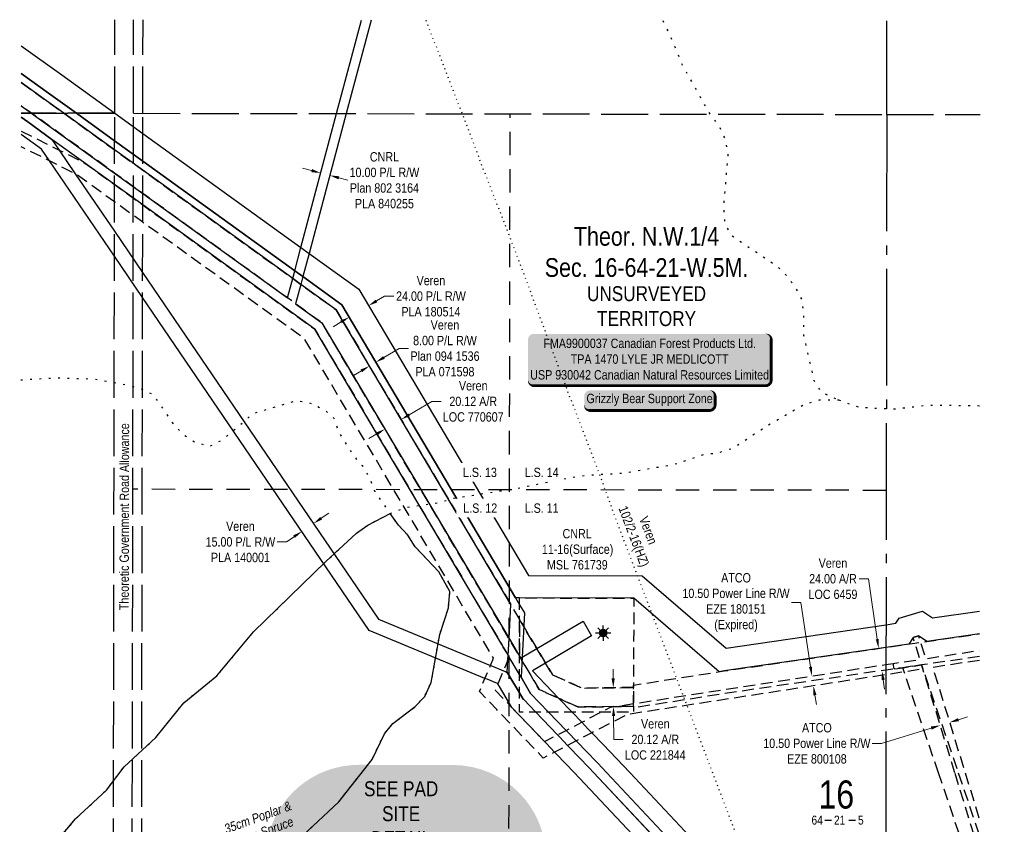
# Model space of a CAD drawing. Extents: x 487952 to 501475, y 6030928 to 6046516.
# Drawn here: x 491701 to 492761, y 6043436 to 6044298 of the extents above; entities that cross this region are included whole.
import ezdxf
from ezdxf.enums import TextEntityAlignment as Align

# ---------------------------------------------------------------- set-up
doc = ezdxf.new("R2010")
doc.units = 0
doc.header["$LTSCALE"] = 5
doc.header["$PDSIZE"] = 0.5
for name, pattern in [('foc-ACCESSROAD', [3.75, 2.5, -1.25]), ('foc-DOT', [1, 0.2, -0.8]), ('foc-FLOWLINE', [3.75, 2.5, -1.25]), ('foc-LSD', [8, 5, -3]), ('foc-QUARTERLINE', [33, 25, -3, 2, -3]), ('foc-UNSURVEYED', [12.5, 10, -2.5]), ('foc-WHEELTRACKS', [2, 0.4, -1.6])]:
    doc.linetypes.add(name, pattern=pattern)
doc.layers.get('Defpoints').update_dxf_attribs({"color": 9})
for name, color, linetype in [('10', 1, 'Continuous'), ('9', 3, 'Continuous'), ('AS-DRILL', 8, 'foc-DOT'), ('AS-DRILL-T', 8, 'Continuous'), ('AS-WILDLIFE-BLOCK', 131, 'Continuous'), ('C-AR', 13, 'foc-ACCESSROAD'), ('C-RW', 13, 'Continuous'), ('C-SYMBOL', 7, 'Continuous'), ('F-AR', 190, 'foc-ACCESSROAD'), ('F-EZE', 190, 'foc-FLOWLINE'), ('F-RW', 190, 'Continuous'), ('F-WS', 190, 'foc-ACCESSROAD'), ('F-WS-S', 8, 'Continuous'), ('L-DETAIL-T', 3, 'Continuous'), ('L-QSEC', 8, 'foc-QUARTERLINE'), ('L-ROAD-T', 7, 'Continuous'), ('L-SECLBL', 7, 'Continuous'), ('L-SECTION-LSD', 7, 'foc-LSD'), ('L-UNS-T', 3, 'Continuous'), ('L-USEC', 7, 'foc-UNSURVEYED'), ('P-BUFFER-H 30m', 51, 'Continuous'), ('T-BUSH-T', 110, 'Continuous'), ('T-WATER-P3', 160, 'foc-WHEELTRACKS')]:
    doc.layers.add(name, color=color, linetype=linetype)
for name, color, linetype, lineweight in [('C-AR-T', 13, 'Continuous', 9), ('C-RW-T', 13, 'Continuous', 9), ('F-EZE-T', 190, 'Continuous', 9), ('F-RW-T', 190, 'Continuous', 9), ('F-WS-T', 190, 'Continuous', 9)]:
    doc.layers.add(name, color=color, linetype=linetype, lineweight=lineweight)
doc.styles.add('100L', font='ARIALN.TTF', dxfattribs={"height": 11})
doc.styles.add('175L', font='ARIALN.TTF', dxfattribs={"height": 20})
doc.styles.add('80', font='ARIALN.TTF', dxfattribs={"height": 10})
doc.styles.add('80CG', font='ARIALN.TTF', dxfattribs={"height": 10})
doc.styles.add('80L', font='ARIALN.TTF', dxfattribs={"height": 40})
doc.styles.add('foc-LtypeFont', font='ARIALN.TTF', dxfattribs={"height": 7.35})
doc.styles.add('SIMPLEX', font='ARIALN.TTF')
doc.linetypes.add('foc-TOPO-flowdirection-NOLINE', pattern='A,0,[">",foc-LtypeFont,S=0.3,R=0,X=0,Y=-0.945],-20,[">",foc-LtypeFont,S=0.3,R=0,X=0,Y=-0.945],0', length=20)
doc.dimstyles.new('Compass 5 000', dxfattribs={"dimscale": 5, "dimtxt": 9, "dimasz": 2, "dimexe": 0.2, "dimexo": 0.0625, "dimgap": 0.5, "dimtad": 0, "dimtih": 1, "dimtoh": 1, "dimzin": 0, "dimdsep": 46, "dimtxsty": '80CG', "dimcen": 0.1, "dimse1": 1, "dimse2": 1, "dimclrd": 256, "dimclrt": 256, "dimaunit": 1, "dimadec": 4, "dimazin": 0, "dimtfac": 0.06, "dimtofl": 0, "dimtmove": 0, "dimatfit": 1, "dimfxl": 0.2, "dimtolj": 1, "dimtzin": 0, "dimlwd": -1, "dimarcsym": 0})

# ---------------------------------------------------------------- blocks, each defined once
blk = doc.blocks.new('L-SECLBL')
at = {"layer": '9', "color": 7}
for p, q in [((-5.1, -27.8), (-12.3, -27.8)), ((20.7, -27.8), (13.5, -27.8))]:
    blk.add_line(p, q, dxfattribs=at)
at = {"layer": '10', "color": 2, "style": 'SIMPLEX'}
blk.add_attdef('SEC', text='', height=30, dxfattribs=at).set_placement((0, 0), align=Align.MIDDLE)
at = {"layer": '10', "color": 5, "style": '80L'}
blk.add_attdef('TWP', text='', height=9.5, dxfattribs=at).set_placement((-14.4, -27.4), align=Align.MIDDLE_RIGHT)
blk.add_attdef('RGE', text='', height=9.5, dxfattribs=at).set_placement((3.6, -27.4), align=Align.MIDDLE_CENTER)
blk.add_attdef('MER', text='', height=9.5, dxfattribs=at).set_placement((23.2, -27.4), align=Align.MIDDLE_LEFT)
blk = doc.blocks.new('*D465')
at = {"layer": 'C-RW-T', "transparency": 16777216}
for p, q in [((492081.9, 6043997.5), (492090.5, 6044002.6)), ((492090.5, 6044002.6), (492100.5, 6044002.6)), ((492044.1, 6043975.1), (492035.5, 6043970))]:
    blk.add_line(p, q, dxfattribs=at)
for points in [[(492081.1, 6043998.9), (492082.8, 6043996), (492073.3, 6043992.4)], [(492043.2, 6043976.5), (492044.9, 6043973.6), (492052.7, 6043980.2)]]:
    blk.add_solid(points, dxfattribs=at)
at = {"layer": 'Defpoints', "color": 0, "transparency": 16777216}
for p in [(492073.3, 6043992.4), (492092.3, 6043960.4), (492071.7, 6043948.1)]:
    blk.add_point(p, dxfattribs=at)
at = {"layer": 'C-RW-T', "transparency": 16777216, "insert": (492140.1, 6044002.6), "char_height": 10, "attachment_point": 5, "style": '80CG'}
blk.add_mtext('\\A1;Veren\\P24.00 P/L R/W\\PPLA 180514', dxfattribs=at)
blk = doc.blocks.new('*D466')
at = {"layer": 'C-RW-T', "transparency": 16777216}
for p, q in [((492089.9, 6043937.1), (492106.3, 6043946.8)), ((492106.3, 6043946.8), (492116.3, 6043946.8)), ((492065.8, 6043922.8), (492057.2, 6043917.7))]:
    blk.add_line(p, q, dxfattribs=at)
for points in [[(492089, 6043938.5), (492090.7, 6043935.6), (492081.2, 6043932)], [(492064.9, 6043924.2), (492066.6, 6043921.4), (492074.4, 6043927.9)]]:
    blk.add_solid(points, dxfattribs=at)
at = {"layer": 'Defpoints', "color": 0, "transparency": 16777216}
for p in [(492081.2, 6043932), (492112.2, 6043864), (492119.1, 6043868.1)]:
    blk.add_point(p, dxfattribs=at)
at = {"layer": 'C-RW-T', "transparency": 16777216, "insert": (492155.1, 6043946.8), "char_height": 10, "attachment_point": 5, "style": '80CG'}
blk.add_mtext('\\A1;Veren\\P8.00 P/L R/W\\PPlan 094 1536\\PPLA 071598', dxfattribs=at)
blk = doc.blocks.new('*D467')
at = {"layer": 'C-AR-T', "transparency": 16777216}
for p, q in [((492116.9, 6043875.8), (492141, 6043890.1)), ((492141, 6043890.1), (492151, 6043890.1)), ((492082.3, 6043855.4), (492073.7, 6043850.3))]:
    blk.add_line(p, q, dxfattribs=at)
for points in [[(492116, 6043877.3), (492117.7, 6043874.4), (492108.3, 6043870.7)], [(492081.5, 6043856.8), (492083.2, 6043853.9), (492090.9, 6043860.5)]]:
    blk.add_solid(points, dxfattribs=at)
at = {"layer": 'Defpoints', "color": 0, "transparency": 16777216}
for p in [(492108.3, 6043870.7), (492132.6, 6043829.7), (492115.2, 6043819.4)]:
    blk.add_point(p, dxfattribs=at)
at = {"layer": 'C-AR-T', "transparency": 16777216, "insert": (492185.3, 6043890.1), "char_height": 10, "attachment_point": 5, "style": '80CG'}
blk.add_mtext('\\A1;Veren\\P20.12 A/R\\PLOC 770607', dxfattribs=at)
blk = doc.blocks.new('*D468')
at = {"layer": 'C-RW-T', "transparency": 16777216}
for p, q in [((492022.8, 6043765.1), (492031, 6043770.7)), ((491993.8, 6043745.4), (491985.6, 6043739.8)), ((491985.6, 6043739.8), (491975.6, 6043739.8))]:
    blk.add_line(p, q, dxfattribs=at)
for points in [[(492021.8, 6043766.5), (492023.7, 6043763.7), (492014.5, 6043759.5)], [(491992.9, 6043746.8), (491994.8, 6043744.1), (492002.1, 6043751.1)]]:
    blk.add_solid(points, dxfattribs=at)
at = {"layer": 'Defpoints', "color": 0, "transparency": 16777216}
for p in [(492014.1, 6043760.2), (492001.7, 6043751.7), (492002.1, 6043751.1)]:
    blk.add_point(p, dxfattribs=at)
at = {"layer": 'C-RW-T', "transparency": 16777216, "insert": (491936.5, 6043739.8), "char_height": 10, "attachment_point": 5, "style": '80CG'}
blk.add_mtext('\\A1;Veren\\P15.00 P/L R/W\\PPLA 140001 ', dxfattribs=at)
blk = doc.blocks.new('*D469')
at = {"layer": 'Defpoints', "color": 0, "transparency": 16777216}
for p in [(492024.2, 6044141.4), (492033.9, 6044138.9), (492032, 6044131.8)]:
    blk.add_point(p, dxfattribs=at)
at = {"layer": 'F-RW-T', "transparency": 16777216}
for p, q in [((492012.6, 6044136.9), (492003, 6044139.5)), ((492041.7, 6044129.2), (492051.3, 6044126.6))]:
    blk.add_line(p, q, dxfattribs=at)
for points in [[(492013.1, 6044138.5), (492012.2, 6044135.3), (492022.3, 6044134.3)], [(492042.1, 6044130.8), (492041.2, 6044127.6), (492032, 6044131.8)]]:
    blk.add_solid(points, dxfattribs=at)
at = {"layer": 'F-RW-T', "transparency": 16777216, "insert": (492090.4, 6044126.6), "char_height": 10, "attachment_point": 5, "style": '80CG'}
blk.add_mtext('\\A1;CNRL\\P10.00 P/L R/W\\PPlan 802 3164\\PPLA 840255', dxfattribs=at)
blk = doc.blocks.new('*D470')
at = {"layer": 'Defpoints', "color": 0, "transparency": 16777216}
for p in [(492481.7, 6043586.3), (492549, 6043585.9), (492483.4, 6043575.7)]:
    blk.add_point(p, dxfattribs=at)
at = {"layer": 'F-EZE-T', "transparency": 16777216}
for p, q in [((492535.3, 6043675), (492525.3, 6043675)), ((492545.9, 6043606.3), (492535.3, 6043675)), ((492550.5, 6043576), (492552.1, 6043566.1))]:
    blk.add_line(p, q, dxfattribs=at)
for points in [[(492547.5, 6043606.5), (492544.2, 6043606), (492547.4, 6043596.4)], [(492552.2, 6043576.2), (492548.9, 6043575.7), (492549, 6043585.9)]]:
    blk.add_solid(points, dxfattribs=at)
at = {"layer": 'F-EZE-T', "transparency": 16777216, "insert": (492466.2, 6043675), "char_height": 10, "attachment_point": 5, "style": '80CG'}
blk.add_mtext('\\A1;ATCO\\P10.50 Power Line R/W\\PEZE 180151\\P(Expired)', dxfattribs=at)
blk = doc.blocks.new('*D471')
at = {"layer": 'C-AR-T', "transparency": 16777216}
for p, q in [((492607.8, 6043700.4), (492597.8, 6043700.4)), ((492617.2, 6043635.8), (492607.8, 6043700.4)), ((492623.5, 6043592.2), (492625, 6043582.3))]:
    blk.add_line(p, q, dxfattribs=at)
for points in [[(492618.8, 6043636.1), (492615.5, 6043635.6), (492618.6, 6043625.9)], [(492625.2, 6043592.5), (492621.9, 6043592), (492622.1, 6043602.1)]]:
    blk.add_solid(points, dxfattribs=at)
at = {"layer": 'Defpoints', "color": 0, "transparency": 16777216}
for p in [(492597.2, 6043622.8), (492618.6, 6043625.9), (492600.7, 6043599)]:
    blk.add_point(p, dxfattribs=at)
at = {"layer": 'C-AR-T', "transparency": 16777216, "insert": (492569.8, 6043700.4), "char_height": 10, "attachment_point": 5, "style": '80CG'}
blk.add_mtext('\\A1;Veren\\P24.00 A/R\\PLOC 6459', dxfattribs=at)
blk = doc.blocks.new('*D472')
at = {"layer": 'C-AR-T', "transparency": 16777216}
for p, q in [((492334.9, 6043593.9), (492334.8, 6043603.9)), ((492335.3, 6043553.8), (492335.6, 6043528.6)), ((492335.6, 6043528.6), (492345.6, 6043528.6))]:
    blk.add_line(p, q, dxfattribs=at)
for points in [[(492336.6, 6043593.9), (492333.2, 6043593.9), (492335, 6043583.9)], [(492337, 6043553.8), (492333.7, 6043553.8), (492335.2, 6043563.8)]]:
    blk.add_solid(points, dxfattribs=at)
at = {"layer": 'Defpoints', "color": 0, "transparency": 16777216}
for p in [(492324.8, 6043583.8), (492325.1, 6043563.7), (492335.2, 6043563.8)]:
    blk.add_point(p, dxfattribs=at)
at = {"layer": 'C-AR-T', "transparency": 16777216, "insert": (492379.9, 6043528.6), "char_height": 10, "attachment_point": 5, "style": '80CG'}
blk.add_mtext('\\A1;Veren\\P20.12 A/R\\PLOC 221844', dxfattribs=at)
blk = doc.blocks.new('*D473')
at = {"layer": 'Defpoints', "color": 0, "transparency": 16777216}
for p in [(492692.7, 6043552.6), (492682.7, 6043549.5), (492684.5, 6043543.7)]:
    blk.add_point(p, dxfattribs=at)
at = {"layer": 'F-EZE-T', "transparency": 16777216}
for p, q in [((492704, 6043549.7), (492713.6, 6043552.7)), ((492674.9, 6043540.8), (492621.7, 6043524.4)), ((492621.7, 6043524.4), (492611.7, 6043524.4))]:
    blk.add_line(p, q, dxfattribs=at)
for points in [[(492674.4, 6043542.4), (492675.4, 6043539.2), (492684.5, 6043543.7)], [(492703.5, 6043551.3), (492704.5, 6043548.1), (492694.5, 6043546.8)]]:
    blk.add_solid(points, dxfattribs=at)
at = {"layer": 'F-EZE-T', "transparency": 16777216, "insert": (492552.6, 6043524.4), "char_height": 10, "attachment_point": 5, "style": '80CG'}
blk.add_mtext('\\A1;ATCO\\P10.50 Power Line R/W\\PEZE 800108', dxfattribs=at)
blk = doc.blocks.new('*U477')
h = blk.add_hatch(color=255)
edge = h.paths.add_edge_path()
edge.add_line((-64, -11.5), (64, -11.5))
edge.add_arc((64, -5.5), 6, 270, 360)
edge.add_line((70, -5.5), (70, 4))
edge.add_arc((64, 4), 6, 0, 90)
edge.add_line((64, 10), (-64, 10))
edge.add_arc((-64, 4), 6, 90, 180)
edge.add_line((-70, 4), (-70, -5.5))
edge.add_arc((-64, -5.5), 6, 180, 270)
at = {"color": 131, "flags": 128}
blk.add_lwpolyline([(-64, -11.5, 3, 3, 0), (64, -11.5, 3, 3, 0.414214), (70, -5.5, 3, 3, 0), (70, 4, 3, 0, 0.414214), (64, 10, 0, 0, 0), (-64, 10, 0, 0, 0.414214), (-70, 4, 0, 0, 0), (-70, -5.5, 0, 3, 0.414214)], format="xyseb", close=True, dxfattribs=at)
at = {"color": 131, "style": '80'}
blk.add_attdef('ENTER_TEXT_001', (-36, -5), '', height=10, dxfattribs=at)
blk = doc.blocks.new('*U476')
h = blk.add_hatch(color=255)
edge = h.paths.add_edge_path()
edge.add_line((-124, -28.5), (124, -28.5))
edge.add_arc((124, -22.5), 6, 270, 360)
edge.add_line((130, -22.5), (130, 21))
edge.add_arc((124, 21), 6, 0, 90)
edge.add_line((124, 27), (-124, 27))
edge.add_arc((-124, 21), 6, 90, 180)
edge.add_line((-130, 21), (-130, -22.5))
edge.add_arc((-124, -22.5), 6, 180, 270)
at = {"color": 44, "flags": 128}
blk.add_lwpolyline([(-124, -28.5, 3, 3, 0), (124, -28.5, 3, 3, 0.414214), (130, -22.5, 3, 3, 0), (130, 21, 3, 0, 0.414214), (124, 27, 0, 0, 0), (-124, 27, 0, 0, 0.414214), (-130, 21, 0, 0, 0), (-130, -22.5, 0, 3, 0.414214)], format="xyseb", close=True, dxfattribs=at)
at = {"color": 44, "style": '80'}
blk.add_attdef('ENTER_TEXT_001', (-36, -5), '', height=10, dxfattribs=at)
blk = doc.blocks.new('GAS')
h = blk.add_hatch(color=255)
h.dxf.hatch_style = 1
edge = h.paths.add_edge_path()
edge.add_arc((0, 0), 0.9, 0, 360)
for p, q in [((-0.81, 0), (-1.62, 0)), ((-0.57, 0.57), (-1.14, 1.14)), ((0, 0.81), (0, 1.62)), ((0.57, 0.57), (1.14, 1.14)), ((1.62, 0), (0.81, 0)), ((-0.57, -0.57), (-1.14, -1.14)), ((0, -0.81), (0, -1.62)), ((1.14, -1.14), (0.57, -0.57))]:
    blk.add_line(p, q)
blk.add_circle((0, 0), 0.8)

msp = doc.modelspace()

# ---------------------------------------------------------------- hatches: boundary and pattern name
at = {"layer": 'P-BUFFER-H 30m'}
h = msp.add_hatch(color=256, dxfattribs=at)
h.dxf.hatch_style = 1
edge = h.paths.add_edge_path()
edge.add_arc((491992.533, 6043322.243), 99.948, 106.139027, 179.897668)
edge.add_line((491892.585, 6043322.422), (491892.201, 6043107.355))
edge.add_arc((491992.149, 6043107.176), 99.948, 179.897668, 269.897668)
edge.add_line((491991.97, 6043007.228), (492162.577, 6043006.924))
edge.add_arc((492162.755, 6043106.872), 99.948, 269.897668, 359.897668)
edge.add_line((492262.703, 6043106.693), (492263.087, 6043321.76))
edge.add_arc((492163.139, 6043321.939), 99.948, 359.897668, 361.396763)
edge.add_line((492263.058, 6043324.375), (492263.183, 6043401.188))
edge.add_arc((492163.235, 6043401.351), 99.948, 359.906672, 449.906672)
edge.add_line((492163.398, 6043501.299), (492063.45, 6043501.462))
edge.add_arc((492063.287, 6043401.514), 99.948, 89.906672, 170.359065)

# ---------------------------------------------------------------- linework, layer by layer
at = {"layer": 'C-AR', "flags": 128}
for points in [[(491702.194, 6044231.1), (491726.77, 6044213.406), (491747.713, 6044198.274), (491802.019, 6044159.041), (491832.14, 6044137.279), (491992.325, 6044021.55), (492001.001, 6044015.283), (492038.759, 6043988.003), (492225.535, 6043672.682), (492234.899, 6043656.851), (492234.837, 6043617.517), (492223.63, 6043636.432), (492023.585, 6043974.136), (491995.469, 6043994.469), (491986.791, 6044000.735), (491832.098, 6044112.479), (491801.976, 6044134.257), (491714.997, 6044197.082), (491713.271, 6044198.32), (491702.152, 6044206.32)], [(492726.389, 6043617.299), (492664.544, 6043608.3), (492644.425, 6043605.311), (492635.04, 6043603.969), (492626.418, 6043602.753), (492468.676, 6043579.8), (492356.594, 6043562.445), (492356.596, 6043563.152), (492356.605, 6043566.88), (492356.654, 6043586.728), (492453.572, 6043601.887), (492626.456, 6043627.06), (492657.391, 6043631.564), (492663.394, 6043632.438), (492726.426, 6043641.616)]]:
    msp.add_lwpolyline(points, dxfattribs=at)
msp.add_lwpolyline([(492269.926, 6043597.747), (492301.432, 6043583.491), (492356.647, 6043584.12), (492356.605, 6043566.88), (492356.598, 6043564.012), (492336.652, 6043563.785), (492297.203, 6043563.335), (492276.58, 6043572.667), (492255.861, 6043582.043), (492237.423, 6043613.155), (492236.039, 6043615.49), (492234.837, 6043617.517), (492234.899, 6043656.851), (492239.308, 6043649.411), (492253.341, 6043625.733), (492262.512, 6043610.258), (492269.926, 6043597.747)], close=True, dxfattribs=at)
at = {"layer": 'C-RW', "flags": 128}
for points in [[(491702.262, 6044270.416), (491745.461, 6044239.331), (491802.086, 6044198.202), (491832.208, 6044176.641), (492001.108, 6044054.584), (492009.94, 6044048.22), (492062.881, 6044010.007), (492244.203, 6043703.875), (492365.785, 6043703.686), (492455.649, 6043626.355), (492626.493, 6043651.275), (492636.999, 6043652.808), (492640.604, 6043658.14), (492665.449, 6043665.73), (492676.067, 6043658.504), (492726.463, 6043665.843)], [(492313.867, 6043493.297), (492309.071, 6043498.303), (492298.137, 6043509.712), (492288.25, 6043520.032), (492286.17, 6043522.202), (492277.428, 6043531.324), (492275.366, 6043533.477), (492251.91, 6043557.955), (492239.275, 6043571.141), (492238.65, 6043571.793), (492234.774, 6043578.337), (492223.477, 6043597.411), (492221.751, 6043600.325), (492222.455, 6043613.885), (492222.689, 6043618.368), (492223.628, 6043636.429), (492225.552, 6043672.769), (492038.759, 6043988.003), (492001.001, 6044015.283), (491992.325, 6044021.55), (491832.141, 6044137.279), (491802.019, 6044159.041), (491747.713, 6044198.274), (491726.77, 6044213.406), (491702.194, 6044231.101)], [(492726.426, 6043641.616), (492670.21, 6043633.43), (492661.273, 6043639.372), (492655.539, 6043637.618), (492650.967, 6043630.632), (492626.456, 6043627.06), (492453.574, 6043601.849), (492448.297, 6043601.061), (492356.877, 6043679.733), (492234.936, 6043679.923), (492230.53, 6043679.93), (492044.802, 6043993.501), (492003.201, 6044023.556), (491994.525, 6044029.824), (491832.158, 6044147.128), (491802.036, 6044168.89), (491761.387, 6044198.256), (491731.441, 6044219.892), (491702.211, 6044240.937)], [(491702.211, 6044240.937), (491731.441, 6044219.892), (491761.388, 6044198.256), (491802.036, 6044168.89), (491832.158, 6044147.128), (491994.525, 6044029.824), (492003.201, 6044023.556), (492044.802, 6043993.501), (492230.53, 6043679.93), (492234.924, 6043672.511), (492240.058, 6043663.843), (492237.592, 6043616.41), (492236.483, 6043595.078), (492239.303, 6043590.318), (492246.669, 6043577.881), (492265.819, 6043557.894), (492284.603, 6043538.294), (492286.684, 6043536.122), (492295.412, 6043527.014), (492297.504, 6043524.831), (492305.359, 6043516.633), (492318.313, 6043503.113), (492327.738, 6043493.277)], [(491702.131, 6044194.026), (491709.151, 6044188.975), (491734.93, 6044170.355), (491742.718, 6044158.91), (491760.015, 6044133.491), (491801.87, 6044071.983), (491831.952, 6044027.774), (492084.02, 6043657.345), (492203.685, 6043607.804), (492206.051, 6043606.824), (492217.5, 6043602.047), (492219.903, 6043601.09), (492221.751, 6043600.325), (492223.477, 6043597.411), (492234.774, 6043578.337), (492238.65, 6043571.793), (492239.275, 6043571.141), (492251.91, 6043557.955), (492275.366, 6043533.477), (492277.428, 6043531.324), (492286.17, 6043522.202), (492288.25, 6043520.032), (492298.137, 6043509.712), (492309.071, 6043498.303), (492313.867, 6043493.297)], [(492293.058, 6043493.328), (492274.365, 6043512.836), (492272.309, 6043514.982), (492263.544, 6043524.129), (492261.51, 6043526.251), (492226.623, 6043562.66), (492213.286, 6043585.19), (492211.658, 6043587.942), (492211.398, 6043588.381), (492200.289, 6043592.98), (492197.865, 6043593.926), (492074.141, 6043645.206), (491831.907, 6044001.181), (491801.824, 6044045.391), (491732.508, 6044147.255), (491724.02, 6044159.728), (491702.099, 6044175.5)], [(492313.867, 6043493.297), (492410.221, 6043390.753), (492474.949, 6043323.194), (492488.776, 6043308.765), (492519.216, 6043277), (492518.758, 6043270.263), (492516.651, 6043239.05), (492526.624, 6043238.391), (492526.114, 6043230.176), (492525.615, 6043223.446), (492515.642, 6043224.119), (492500.684, 6043225.13), (492503.811, 6043271.406), (492477.953, 6043298.39), (492464.113, 6043312.833), (492389.414, 6043390.782), (492293.058, 6043493.328), (492293.058, 6043493.328)], [(492410.252, 6043390.72), (492313.867, 6043493.297)], [(492327.738, 6043493.277), (492424.11, 6043390.662)]]:
    msp.add_lwpolyline(points, dxfattribs=at)
at = {"layer": 'F-AR', "flags": 128}
for points in [[(492682.609, 6043492.764), (492645.941, 6043600.802), (492644.426, 6043605.305), (492664.544, 6043608.3), (492665.977, 6043603.95), (492703.72, 6043492.734)], [(492725.058, 6042749.373), (492722.689, 6042751.611), (492700.649, 6042772.431), (492692.31, 6042809.187), (492685.204, 6042840.504), (492682.686, 6042851.602), (492690.247, 6042960.432), (492690.444, 6042963.299), (492691.845, 6042983.587), (492692.523, 6042993.481), (492694.215, 6043018.552), (492698.311, 6043078.362), (492699.909, 6043096.244), (492700.019, 6043098.405), (492700.345, 6043104.739), (492704.41, 6043181.626), (492705.412, 6043199.607), (492708.095, 6043247.087), (492708.434, 6043253.072), (492715.539, 6043377.037), (492714.153, 6043392.764), (492713.504, 6043400.123), (492706.478, 6043422.435), (492682.609, 6043492.764)], [(492703.725, 6043492.734), (492726.097, 6043426.799)]]:
    msp.add_lwpolyline(points, dxfattribs=at)
at = {"layer": 'F-EZE', "flags": 128}
for points in [[(491702.105, 6044179.232), (491742.718, 6044158.91), (491768.915, 6044145.802), (491801.955, 6044121.931), (491832.077, 6044100.169), (492016.045, 6043967.257), (492215.819, 6043629.967), (492217.448, 6043627.217), (492221.06, 6043621.119), (492222.689, 6043618.368), (492223.647, 6043616.75), (492222.455, 6043613.885), (492220.431, 6043609.021), (492217.5, 6043602.047), (492211.658, 6043587.942), (492211.387, 6043587.292), (492208.889, 6043581.289), (492226.623, 6043562.66), (492261.51, 6043526.251), (492275.366, 6043533.477), (492284.603, 6043538.294), (492301.215, 6043546.958), (492322.094, 6043557.846), (492332.141, 6043563.084), (492356.605, 6043566.88), (492626.427, 6043608.74), (492634.126, 6043609.934), (492635.04, 6043603.969), (492644.426, 6043605.295), (492664.544, 6043608.3), (492665.986, 6043603.958), (492645.941, 6043600.802), (492626.411, 6043597.78), (492349.373, 6043555.117), (492312.032, 6043535.67), (492295.412, 6043527.014), (492286.17, 6043522.202), (492272.309, 6043514.982), (492260.148, 6043508.648), (492249.413, 6043519.983), (492210.469, 6043560.495), (492193.117, 6043578.735), (492192.051, 6043579.848), (492197.865, 6043593.926), (492203.685, 6043607.804), (492206.914, 6043615.562), (492004.934, 6043957.094), (491832.045, 6044081.777), (491801.924, 6044103.5), (491761.067, 6044132.965), (491760.015, 6044133.491), (491732.508, 6044147.255), (491702.076, 6044162.482)], [(492700.153, 6043492.739), (492665.959, 6043603.933), (492664.544, 6043608.3), (492644.425, 6043605.318), (492635.037, 6043603.981), (492634.127, 6043609.934), (492662.768, 6043614.096), (492657.395, 6043631.567), (492655.539, 6043637.618), (492661.273, 6043639.372), (492663.399, 6043632.442), (492668.759, 6043615.009), (492726.399, 6043623.791)], [(492726.382, 6043613.171), (492676.37, 6043605.555), (492711.11, 6043492.723)], [(492726.069, 6043408.486), (492723.47, 6043416.922), (492721.778, 6043422.417), (492700.153, 6043492.739)], [(492711.11, 6043492.723), (492726.123, 6043443.961)]]:
    msp.add_lwpolyline(points, dxfattribs=at)
at = {"layer": 'F-RW', "flags": 128}
for points in [[(491702.152, 6044206.32), (491713.271, 6044198.32), (491714.997, 6044197.082), (491801.976, 6044134.257), (491832.098, 6044112.502), (491986.799, 6044000.763), (491992.325, 6044021.55), (491994.525, 6044029.824), (492001.108, 6044054.584), (492039.197, 6044197.843), (492065.763, 6044297.766)], [(492076.102, 6044297.751), (492049.536, 6044197.828), (492009.835, 6044048.301), (492003.201, 6044023.556), (492001.001, 6044015.283), (491995.477, 6043994.503), (492023.585, 6043974.136), (492223.629, 6043636.431), (492234.837, 6043617.517), (492236.039, 6043615.49), (492237.592, 6043616.409), (492253.341, 6043625.733), (492302.693, 6043654.948), (492311.859, 6043639.469), (492262.512, 6043610.258), (492248.505, 6043601.966), (492276.58, 6043572.667), (492290.903, 6043557.72), (492301.215, 6043546.958), (492307.804, 6043540.082), (492312.032, 6043535.67), (492324.118, 6043523.058), (492352.688, 6043493.241)], [(492327.738, 6043493.277), (492318.313, 6043503.113), (492305.359, 6043516.633), (492297.504, 6043524.831), (492295.412, 6043527.014), (492286.684, 6043536.122), (492284.603, 6043538.294), (492265.853, 6043557.853), (492246.669, 6043577.881), (492239.303, 6043590.318), (492236.483, 6043595.078), (492234.805, 6043597.911), (492223.647, 6043616.749), (492222.689, 6043618.368), (492221.06, 6043621.118), (492217.447, 6043627.216), (492215.819, 6043629.966), (492016.045, 6043967.257), (491832.077, 6044100.169), (491801.955, 6044121.931), (491768.915, 6044145.802), (491734.93, 6044170.355), (491709.151, 6044188.977), (491702.131, 6044194.027)], [(492352.688, 6043493.241), (492448.996, 6043390.701), (492495.122, 6043342.603), (492508.967, 6043328.165), (492531.129, 6043305.054), (492529.485, 6043280.729), (492495.985, 6043315.713), (492482.168, 6043330.107), (492424.048, 6043390.727), (492327.738, 6043493.277)]]:
    msp.add_lwpolyline(points, dxfattribs=at)
at = {"layer": 'F-WS', "flags": 128}
for points in [[(492356.647, 6043584.12), (492301.432, 6043583.491), (492269.926, 6043597.747), (492262.512, 6043610.258), (492253.341, 6043625.733), (492239.308, 6043649.411), (492234.899, 6043656.851), (492234.924, 6043672.511), (492234.936, 6043679.923), (492356.877, 6043679.733), (492356.654, 6043586.728), (492356.647, 6043584.12)], [(492276.58, 6043572.667), (492297.203, 6043563.335), (492336.652, 6043563.785), (492356.598, 6043564.012), (492356.596, 6043563.152), (492356.594, 6043562.445), (492356.582, 6043557.618), (492322.094, 6043557.759), (492321.762, 6043557.673), (492290.903, 6043557.72), (492265.867, 6043557.802), (492251.994, 6043557.839), (492234.741, 6043557.807), (492234.774, 6043578.337), (492234.805, 6043597.911), (492234.837, 6043617.517), (492236.039, 6043615.49), (492237.423, 6043613.155), (492255.861, 6043582.043), (492276.58, 6043572.667)]]:
    msp.add_lwpolyline(points, close=True, dxfattribs=at)
at = {"layer": 'L-QSEC', "flags": 128}
for points in [[(492627.329, 6044197.001), (492627.482, 6044296.949)], [(492627.329, 6044197.001), (492626.096, 6043392.898)]]:
    msp.add_lwpolyline(points, dxfattribs=at)
at = {"layer": 'L-SECTION-LSD', "flags": 128}
for points in [[(492223.454, 6043393.479), (492224.762, 6044197.587)], [(492626.713, 6043794.949), (491821.505, 6043796.111)]]:
    msp.add_lwpolyline(points, dxfattribs=at)
at = {"layer": 'L-USEC', "flags": 128}
for points in [[(491802.086, 6044198.202), (491802.258, 6044298.15)], [(491822.196, 6044198.167), (491822.367, 6044298.121)], [(491832.245, 6044198.157), (491832.417, 6044298.106)], [(491702.138, 6044198.347), (491802.086, 6044198.202)], [(491802.086, 6044198.202), (491702.138, 6044198.342)], [(491800.706, 6043394.09), (491802.086, 6044198.202)], [(491820.815, 6043394.056), (491822.196, 6044198.167)], [(491822.196, 6044198.172), (492627.329, 6044197.001)], [(491830.865, 6043394.038), (491832.245, 6044198.157)], [(492627.329, 6044197.001), (492727.277, 6044196.856)]]:
    msp.add_lwpolyline(points, dxfattribs=at)
at = {"layer": 'T-WATER-P3', "flags": 128}
for points in [[(492387.968, 6044297.298), (492396.315, 6044279.751), (492408.654, 6044250.082), (492438.397, 6044196.644), (492447.921, 6044185.093), (492454.122, 6044171.19), (492457.469, 6044154.62), (492452.828, 6044098.797), (492453.984, 6044081.34), (492460.272, 6044068.214), (492509.68, 6044035.077), (492520.2, 6044024.571), (492529.056, 6044012.799), (492536.343, 6043999.041), (492538.44, 6043981.011), (492538.242, 6043960.837), (492549.415, 6043912.59), (492557.107, 6043900.137), (492575.842, 6043891.663)], [(491701.648, 6043913.04), (491703.831, 6043913.332), (491740.546, 6043915.398), (491780.755, 6043914.164), (491815.082, 6043907.782), (491829.965, 6043903.736), (491842.976, 6043897.651), (491866.222, 6043863.594), (491876.943, 6043853.741), (491888.993, 6043845.827), (491904.501, 6043842.483), (491917.523, 6043849.251), (491950.425, 6043877.273), (491997.089, 6043891.138), (492013.734, 6043887.694), (492026.653, 6043880.652), (492036.464, 6043872.273), (492041.49, 6043857.387), (492057.161, 6043832.114), (492066.594, 6043821.405), (492074.147, 6043808.417), (492080.143, 6043793.799), (492096.353, 6043770.119)], [(492096.353, 6043770.119), (492113.812, 6043776.747), (492148.228, 6043781.895), (492164.485, 6043786.572), (492235.269, 6043797.762), (492288.079, 6043808.596), (492306.551, 6043811.277), (492346.335, 6043813.48), (492400.178, 6043822.898), (492430.195, 6043832.998), (492448.121, 6043835.518), (492463.487, 6043840.466), (492500.35, 6043864.811), (492539.19, 6043887.167), (492555.379, 6043891.607), (492575.842, 6043891.663)], [(492575.842, 6043891.663), (492587.505, 6043887.527), (492596.881, 6043884.202), (492616.535, 6043882.7), (492636.403, 6043882.209), (492672.163, 6043886.231), (492726.8, 6043885.53)], [(491700.73, 6043377.679), (491730.703, 6043408.311), (491760.365, 6043443.591), (491793.245, 6043474.498), (491812.217, 6043499.204), (491846.141, 6043530.797), (491875.921, 6043567.873), (491911.308, 6043596.533), (491950.624, 6043643.8), (492027.883, 6043718.919), (492060.623, 6043749.229), (492072.568, 6043757.897), (492096.353, 6043770.119)], [(491901.669, 6043224.104), (491904.447, 6043283.473), (491906.765, 6043302.435), (491910.367, 6043320.212), (491916.637, 6043335.137), (491924.701, 6043348.08), (491963.93, 6043389.163), (492041.588, 6043461.866), (492077.23, 6043507.093), (492090.412, 6043534.64), (492099.551, 6043545.564), (492123.408, 6043563.681), (492133.451, 6043574.694), (492140.381, 6043589.596), (492149.554, 6043640.881), (492158.782, 6043669.479), (492160.38, 6043686.749), (492148.469, 6043707.71), (492123.391, 6043734.68), (492115.576, 6043747.018), (492105.359, 6043757.631), (492096.353, 6043770.119)]]:
    msp.add_lwpolyline(points, dxfattribs=at)
at = {"layer": 'T-WATER-P3', "linetype": 'foc-TOPO-flowdirection-NOLINE', "flags": 128}
for points in [[(491700.73, 6043377.679), (491730.703, 6043408.311), (491760.365, 6043443.591), (491793.245, 6043474.498), (491812.217, 6043499.204), (491846.141, 6043530.797), (491875.921, 6043567.873), (491911.308, 6043596.533), (491950.624, 6043643.8), (492027.883, 6043718.919), (492060.623, 6043749.229), (492072.568, 6043757.897), (492096.353, 6043770.119)], [(491901.669, 6043224.104), (491904.447, 6043283.473), (491906.765, 6043302.435), (491910.367, 6043320.212), (491916.637, 6043335.137), (491924.701, 6043348.08), (491963.93, 6043389.163), (492041.588, 6043461.866), (492077.23, 6043507.093), (492090.412, 6043534.64), (492099.551, 6043545.564), (492123.408, 6043563.681), (492133.451, 6043574.694), (492140.381, 6043589.596), (492149.554, 6043640.881), (492158.782, 6043669.479), (492160.38, 6043686.749), (492148.469, 6043707.71), (492123.391, 6043734.68), (492115.576, 6043747.018), (492105.359, 6043757.631), (492096.353, 6043770.119)]]:
    msp.add_lwpolyline(points, dxfattribs=at)

# ---------------------------------------------------------------- block references
at = {"layer": 'AS-WILDLIFE-BLOCK', "color": 0}
ref = msp.add_blockref('*U477', (492373.868, 6043891.879), dxfattribs=dict(at, xscale=0.999481, yscale=0.999481, zscale=0.999481))
ref.add_attrib('ENTER_TEXT_001', 'Grizzly Bear Support Zone', (492306.339, 6043888.262), dxfattribs={"layer": '0', "color": 131, "height": 9.99481, "style": '80'})
at = {"layer": 'F-WS-S'}
ref = msp.add_blockref('*U476', (492373.868, 6043935.356), dxfattribs=dict(at, xscale=0.999481, yscale=0.999481, zscale=0.999481))
ref.add_attrib('ENTER_TEXT_001', 'FMA9900037 Canadian Forest Products Ltd.', (492260.261, 6043947.191), dxfattribs={"layer": '0', "color": 44, "height": 9.99481, "style": '80'})
ref.add_attrib('ENTER_TEXT_002', 'TPA 1470 LYLE JR MEDLICOTT', (492289.519, 6043930.355), dxfattribs={"layer": '0', "color": 44, "height": 9.99481, "style": '80'})
ref.add_attrib('ENTER_TEXT_003', 'USP 930042 Canadian Natural Resources Limited', (492246.24, 6043913.52), dxfattribs={"layer": '0', "color": 44, "height": 9.99481, "style": '80'})
at = {"layer": 'F-WS-S', "color": 6, "xscale": 5.000000000000007, "yscale": 5.000000000000007, "zscale": 5.000000000000007}
msp.add_blockref('GAS', (492324.139, 6043642.311), dxfattribs=at)
at = {"layer": 'L-SECLBL', "xscale": 0.999481, "yscale": 0.999481, "zscale": 0.999481}
msp.add_blockref('L-SECLBL', (492573.356, 6043469.72), dxfattribs=at).add_auto_attribs({'SEC': '16', 'TWP': '64', 'RGE': '21', 'MER': '5'})

# ---------------------------------------------------------------- texts
at = {"layer": 'AS-DRILL-T', "insert": (492371.589, 6043768.665), "char_height": 10, "attachment_point": 1, "rotation": 290.624147, "style": '80L'}
msp.add_mtext_dynamic_manual_height_columns('\\pi0.44563;Veren\\P\\pi-17.79789;102/2-16(HZ)', width=30.59795, gutter_width=50, heights=[0], dxfattribs=at)
at = {"layer": 'C-SYMBOL', "color": 3, "insert": (492370.56, 6044076.604), "char_height": 19.98962, "width": 215.87235, "attachment_point": 2, "style": '175L'}
msp.add_mtext('Theor. N.W.1/4\\PSec. 16-64-21-W.5M.', dxfattribs=at)
at = {"layer": 'F-WS-T', "insert": (492246.585, 6043753.672), "char_height": 9.99481, "attachment_point": 1, "style": '80L'}
msp.add_mtext_dynamic_manual_height_columns('\\pi34.20074;CNRL\\P\\pi12.07034;11-16(Surface)\\P\\pi17.5109;MSL 761739', width=98.58362, gutter_width=49.974, heights=[0], dxfattribs=at)
at = {"layer": 'L-DETAIL-T', "insert": (492108.277, 6043449.209), "char_height": 15.9917, "width": 109.41833, "attachment_point": 5, "style": '80CG'}
msp.add_mtext('SEE PAD SITE DETAIL', dxfattribs=at)
at = {"layer": 'L-ROAD-T', "style": '80L'}
msp.add_text('Theoretic Government Road Allowance', height=9.99481, rotation=89.901791, dxfattribs=at).set_placement((491812.356, 6043766.789), align=Align.MIDDLE_CENTER)
at = {"layer": 'L-UNS-T', "color": 3, "insert": (492370.56, 6043991.868), "char_height": 15.9917, "attachment_point": 5, "style": '80L'}
msp.add_mtext_dynamic_manual_height_columns('UNSURVEYED TERRITORY', width=126.34814, gutter_width=47.475, heights=[0], dxfattribs=at)
at = {"layer": 'T-BUSH-T', "insert": (491918.052, 6043437.271), "char_height": 9.99481, "attachment_point": 1, "rotation": 20, "style": '80L'}
msp.add_mtext_dynamic_manual_height_columns('\\pi-0.0148;{\\fArial Narrow|b0|i1|c0|p34;35cm Poplar & \\P\\pi3.88154;25cm Spruce}', width=74.26335, gutter_width=49.974, heights=[0], dxfattribs=at)

# ---------------------------------------------------------------- dimensions: what is measured, and where the dimension line sits
at = {"layer": 'C-AR-T', "color": 6}
for base, p1, p2, angle, text, picture, middle in [((492618.635, 6043625.92), (492600.701, 6043599.011), (492597.232, 6043622.799), 98.29694, 'Veren\\P24.00 A/R\\PLOC 6459', '*D471', (492569.83, 6043700.401)), ((492335.23, 6043563.768), (492324.849, 6043583.758), (492325.079, 6043563.653), 270.652916, 'Veren\\P20.12 A/R\\PLOC 221844', '*D472', (492379.922, 6043528.562))]:
    dim = msp.add_linear_dim(base=base, p1=p1, p2=p2, angle=angle, text=text, dimstyle='Compass 5 000', dxfattribs=at)
    dim.commit()
    dim.dimension.update_dxf_attribs({"geometry": picture, "text_midpoint": middle, "dimtype": 161})
at = {"layer": 'C-RW-T', "color": 6}
for base, p1, p2, angle, text, picture, middle in [((492073.32, 6043992.383), (492071.67, 6043948.138), (492092.292, 6043960.352), 30.638213, 'Veren\\P24.00 P/L R/W\\PPLA 180514', '*D465', (492140.067, 6044002.575)), ((492081.248, 6043931.968), (492112.213, 6043863.995), (492119.094, 6043868.071), 30.638232, 'Veren\\P8.00 P/L R/W\\PPlan 094 1536\\PPLA 071598', '*D466', (492155.067, 6043946.826))]:
    dim = msp.add_linear_dim(base=base, p1=p1, p2=p2, angle=angle, text=text, dimstyle='Compass 5 000', dxfattribs=at)
    dim.commit()
    dim.dimension.update_dxf_attribs({"geometry": picture, "text_midpoint": middle, "dimtype": 161})
dim = msp.add_aligned_dim(p1=(492014.06, 6043760.156), p2=(492001.661, 6043751.719), distance=0.801, text='Veren\\P15.00 P/L R/W\\PPLA 140001 ', dimstyle='Compass 5 000', dxfattribs=at)
dim.commit()
dim.dimension.update_dxf_attribs({"geometry": '*D468', "text_midpoint": (491936.49, 6043739.805)})
at = {"layer": 'F-EZE-T'}
for base, p1, p2, angle, text, picture, middle in [((492549.017, 6043585.862), (492481.727, 6043586.292), (492483.35, 6043575.749), 278.754697, 'ATCO\\P10.50 Power Line R/W\\PEZE 180151\\P(Expired)', '*D470', (492466.151, 6043674.988)), ((492684.471, 6043543.732), (492692.687, 6043552.558), (492682.702, 6043549.487), 197.093408, 'ATCO\\P10.50 Power Line R/W\\PEZE 800108', '*D473', (492552.586, 6043524.437))]:
    dim = msp.add_linear_dim(base=base, p1=p1, p2=p2, angle=angle, text=text, dimstyle='Compass 5 000', dxfattribs=at)
    dim.commit()
    dim.dimension.update_dxf_attribs({"geometry": picture, "text_midpoint": middle, "dimtype": 161})
at = {"layer": 'F-RW-T', "color": 6}
dim = msp.add_aligned_dim(p1=(492024.202, 6044141.444), p2=(492033.883, 6044138.874), distance=-7.37, text='CNRL\\P10.00 P/L R/W\\PPlan 802 3164\\PPLA 840255', dimstyle='Compass 5 000', dxfattribs=at)
dim.commit()
dim.dimension.update_dxf_attribs({"geometry": '*D469', "text_midpoint": (492090.408, 6044126.619)})

# ---------------------------------------------------------------- next in the draw order: texts
at = {"layer": 'L-SECTION-LSD', "attachment_point": 1, "style": '100L', "bg_fill": 3, "box_fill_scale": 1.5, "bg_fill_color": 256, "bg_fill_transparency": 0}
for s, width, insert, char_height in [('\\pi1.90693;L.S. 13', 36.83422, (492172.382, 6043819.213), 9.99481), ('L.S. 14', 36.9982, (492240.306, 6043819.213), 9.9948), ('\\pi2.24579;L.S. 12', 37.11172, (492172.382, 6043780.948), 9.99481), ('L.S. 11', 36.4495, (492240.306, 6043780.948), 9.9948)]:
    msp.add_mtext_dynamic_manual_height_columns(s, width=width, gutter_width=55, heights=[0], dxfattribs=dict(at, insert=insert, char_height=char_height))

# ---------------------------------------------------------------- next in the draw order: linework, layer by layer
at = {"layer": 'AS-DRILL', "flags": 128}
msp.add_lwpolyline([(492134.664, 6044297.666), (492143.164, 6044275.758), (492153.574, 6044249.038), (492163.844, 6044222.408), (492174.233, 6044195.639), (492184.383, 6044169.099), (492194.503, 6044142.19), (492204.853, 6044115.58), (492215.343, 6044089.031), (492225.682, 6044062.401), (492235.922, 6044035.471), (492245.971, 6044008.482), (492255.88, 6043981.664), (492265.721, 6043955.315), (492275.85, 6043928.336), (492285.969, 6043901.306), (492296.189, 6043874.637), (492306.659, 6043848.017), (492316.878, 6043821.088), (492326.608, 6043794.489), (492336.397, 6043767.721), (492346.417, 6043741.152), (492356.477, 6043714.422), (492366.696, 6043687.533), (492376.976, 6043660.753), (492387.176, 6043634.034), (492397.505, 6043607.155), (492407.594, 6043580.325), (492417.904, 6043553.486), (492428.343, 6043526.676), (492438.523, 6043499.757), (492448.762, 6043472.817), (492459.061, 6043445.988), (492469.211, 6043419.038), (492479.78, 6043392.248), (492490.81, 6043365.747), (492501.26, 6043338.958), (492511.329, 6043311.978), (492521.388, 6043285.019), (492531.047, 6043257.841), (492540.656, 6043230.753), (492550.465, 6043203.674), (492558.713, 6043176.058), (492566.921, 6043148.473), (492576.69, 6043121.364), (492586.279, 6043094.156), (492595.948, 6043067.048), (492605.577, 6043039.919), (492614.765, 6043012.642), (492624.184, 6042985.464), (492634.063, 6042958.305), (492643.242, 6042931.178), (492655.045, 6042895.915), (492664.424, 6042868.828), (492674.394, 6042842.009), (492686.134, 6042815.796), (492698.556, 6042789.813), (492710.717, 6042763.83), (492722.757, 6042737.677), (492735.078, 6042711.724), (492747.86, 6042686.149), (492752.214, 6042677.591), (492761.311, 6042659.774)], dxfattribs=at)

# ---------------------------------------------------------------- next in the draw order: dimensions: what is measured, and where the dimension line sits
at = {"layer": 'C-AR-T', "color": 6}
dim = msp.add_linear_dim(base=(492108.251, 6043870.728), p1=(492115.246, 6043819.398), p2=(492132.58, 6043829.67), angle=30.649043, text='Veren\\P20.12 A/R\\PLOC 770607', dimstyle='Compass 5 000', dxfattribs=at)
dim.commit()
dim.dimension.update_dxf_attribs({"geometry": '*D467', "text_midpoint": (492185.323, 6043890.146), "dimtype": 161})

doc.saveas('drawing.dxf')
